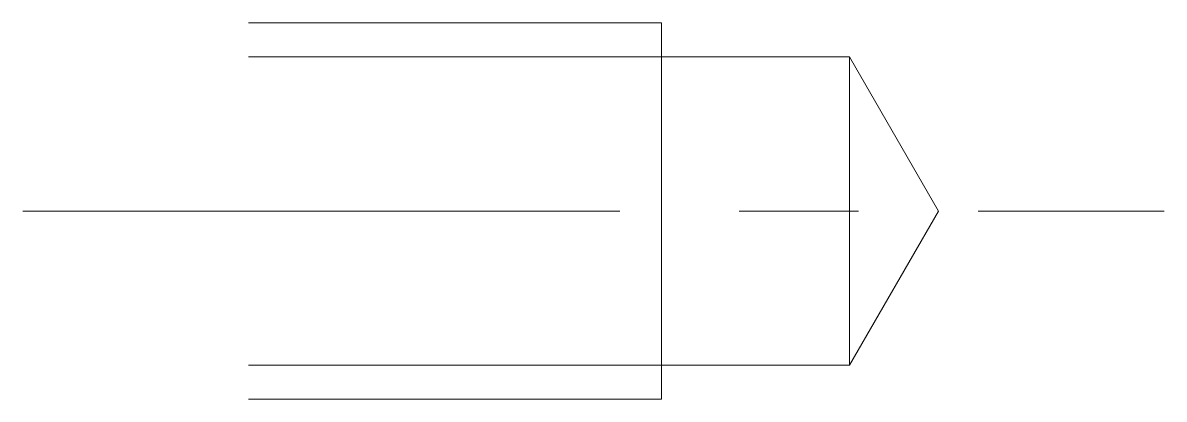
# Model space of a CAD drawing. Header units: millimetres. Extents: x -3 to 12.2, y -2.5 to 2.5.
import ezdxf

# ---------------------------------------------------------------- set-up
doc = ezdxf.new("R2010")
doc.units = ezdxf.units.MM
doc.header["$LTSCALE"] = 0.5
doc.linetypes.add('CENTER', pattern=[50.8, 31.75, -6.35, 6.35, -6.35])
doc.layers.get('0').update_dxf_attribs({"color": 9, "lineweight": 15})

msp = doc.modelspace()

# ---------------------------------------------------------------- linework, layer by layer
at = {"color": 5, "ltscale": 0.5}
for p, q in [((0, 2.5), (5.491, 2.5)), ((0, -2.5), (5.491, -2.5))]:
    msp.add_line(p, q, dxfattribs=at)
at = {"ltscale": 0.5}
for p, q in [((5.491, 2.5), (5.491, -2.5)), ((0, 2.05), (7.991, 2.05)), ((7.991, 2.05), (7.991, -2.05)), ((9.175, 0), (7.991, 2.05)), ((9.175, 0), (7.991, -2.05)), ((0, -2.05), (7.991, -2.05))]:
    msp.add_line(p, q, dxfattribs=at)
at = {"color": 1, "linetype": 'CENTER', "ltscale": 0.5}
msp.add_line((-3, 0), (12.175, 0), dxfattribs=at)

doc.saveas('drawing.dxf')
